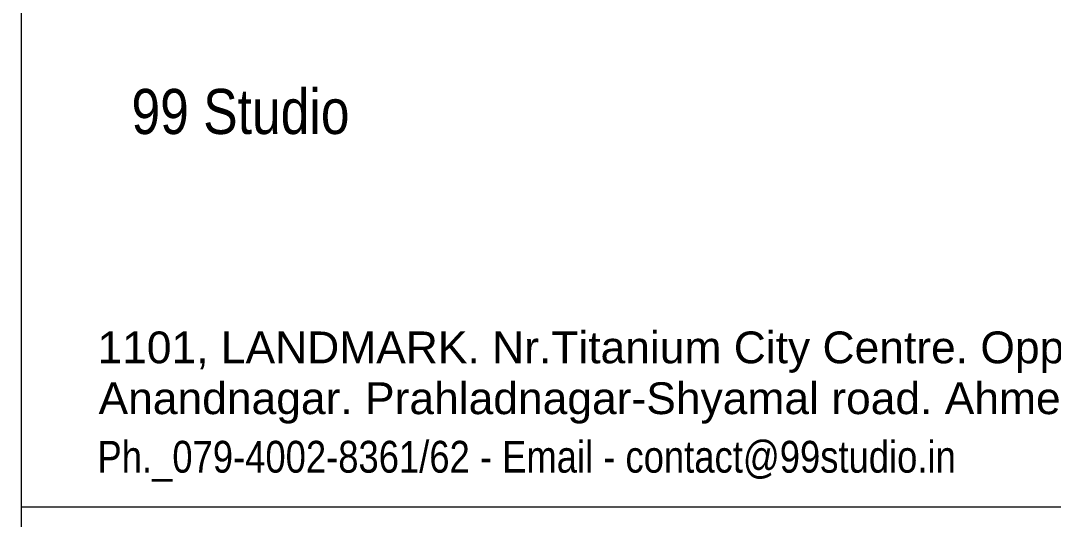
# Model space of a CAD drawing. Header units: millimetres. Extents: x 1112055 to 3390982, y -148532 to 766891.
# Drawn here: x 2533637 to 2539623, y 149448 to 152337 of the extents above; entities that cross this region are included whole.
import ezdxf

# ---------------------------------------------------------------- set-up
doc = ezdxf.new("R2010")
doc.units = ezdxf.units.MM
doc.layers.add('B TITLE BLOCK', color=250, linetype='Continuous', lineweight=0)
doc.layers.add('P_TITLE BLOCK TEXT', color=7, linetype='Continuous', lineweight=9)
doc.layers.add('FORMAT TEXT', color=7, linetype='Continuous')
doc.styles.add('SWINC', font='swissc.ttf')

msp = doc.modelspace()

# ---------------------------------------------------------------- linework, layer by layer
at = {"layer": 'B TITLE BLOCK', "color": 250, "lineweight": 0, "const_width": 7.32}
for points in [[(2533640.3, 132765.4), (2542423.7, 132765.4), (2542423.7, 197950.5), (2533640.3, 197950.5)], [(2542423.7, 152962.7), (2533640.3, 152962.7), (2533640.3, 149518.6), (2542423.7, 149518.6)], [(2542423.7, 132765.4), (2533640.3, 132765.4), (2533640.3, 149518.6), (2542423.7, 149518.6)]]:
    msp.add_lwpolyline(points, close=True, dxfattribs=at)

# ---------------------------------------------------------------- texts
at = {"layer": 'FORMAT TEXT', "lineweight": 0, "style": 'SWINC'}
msp.add_text('99 Studio', height=261.11, dxfattribs=at).set_placement((2534279.2, 151680.7))
at = {"layer": 'P_TITLE BLOCK TEXT', "lineweight": 0, "char_height": 184.178, "attachment_point": 7, "style": 'SWINC'}
for s, insert in [('\\A1;{\\pql;\\fArial|b0|i0|c0|p34;1101, LANDMARK. Nr.Titanium City Centre. Opp.Seema Hall.}', (2534082, 150296.4)), ('\\A1;{\\pql;\\fArial|b0|i0|c0|p34;Anandnagar. Prahladnagar-Shyamal road. Ahmedabad-380015. (O)}', (2534088.2, 150001.8))]:
    msp.add_mtext(s, dxfattribs=dict(at, insert=insert))
at = {"layer": 'P_TITLE BLOCK TEXT', "lineweight": 0, "insert": (2534082, 149665), "char_height": 184.178, "width": 5353.682, "attachment_point": 7, "style": 'SWINC'}
msp.add_mtext('\\A1;\\pxql;Ph._079-4002-8361/62 - Email - contact@99studio.in   ', dxfattribs=at)

doc.saveas('drawing.dxf')
